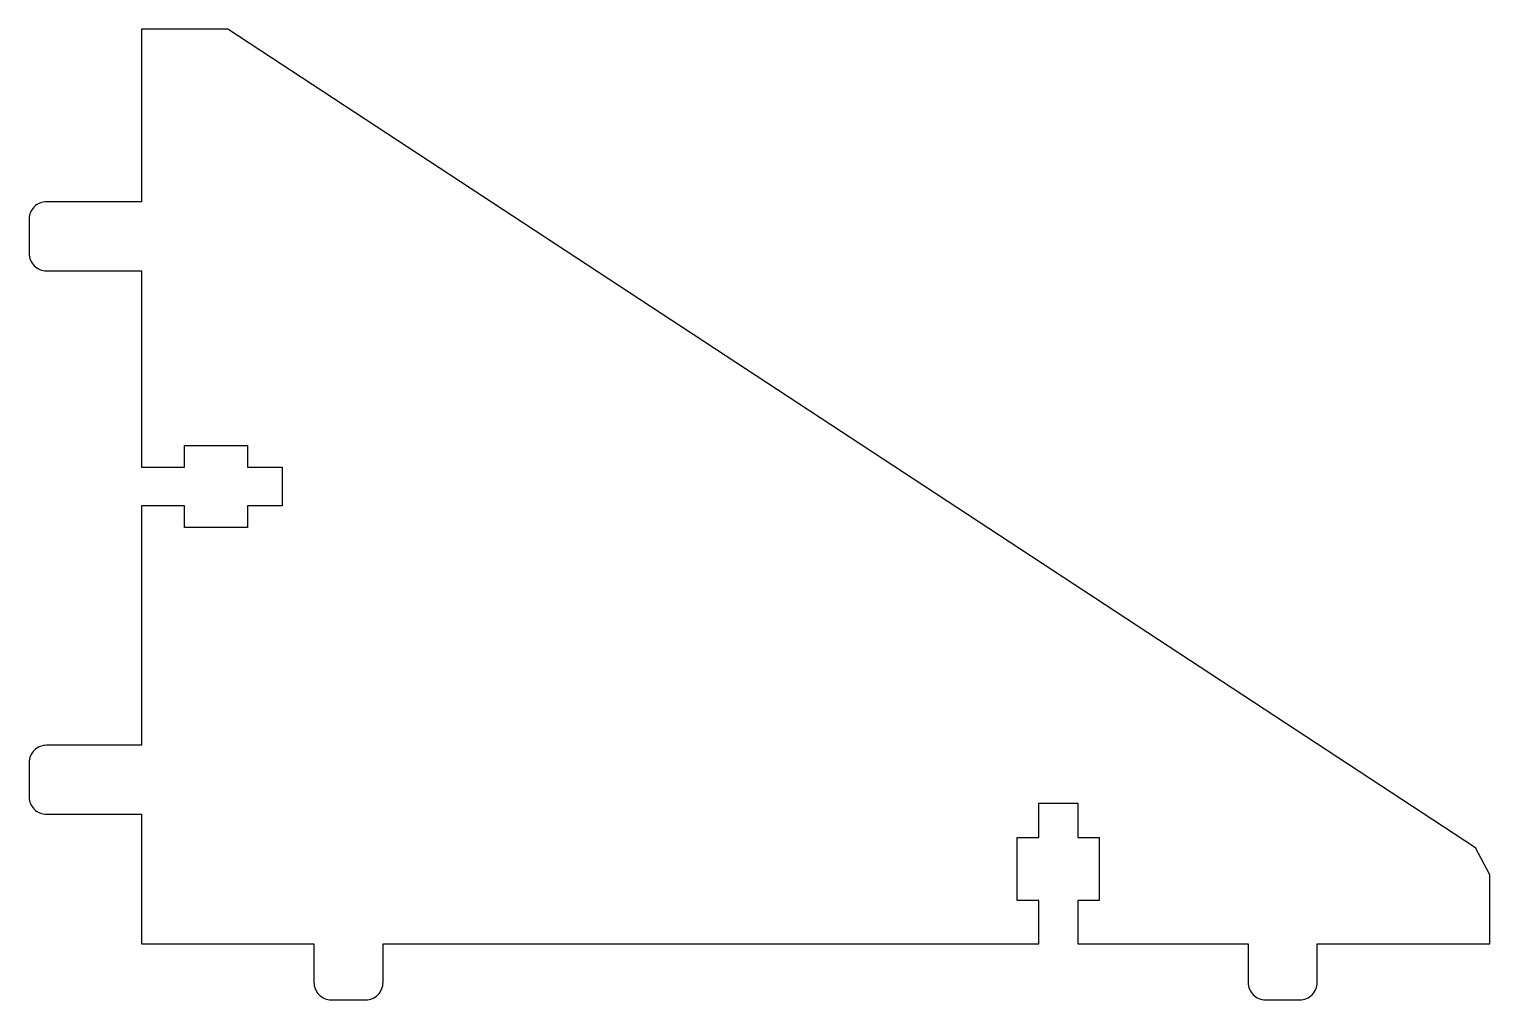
# Model space of a CAD drawing. Header units: millimetres. Extents: x -13 to 156, y -6 to 106.
import ezdxf

# ---------------------------------------------------------------- set-up
doc = ezdxf.new("R2010")
doc.units = ezdxf.units.MM

msp = doc.modelspace()

# ---------------------------------------------------------------- linework, layer by layer
msp.add_lwpolyline([(156.25, 8), (154.58, 11.1), (10, 106), (0, 106), (0, 86), (-11, 86, 0.414214), (-13, 84), (-13, 80, 0.414214), (-11, 78), (0, 78), (0, 55.25), (5, 55.25), (5, 57.75), (12.3, 57.75), (12.3, 55.25), (16.3, 55.25), (16.3, 50.75), (12.3, 50.75), (12.3, 48.25), (5, 48.25), (5, 50.75), (0, 50.75), (0, 23), (-11, 23, 0.414214), (-13, 21), (-13, 17, 0.414214), (-11, 15), (0, 15), (0, 0), (20, 0), (20, -4.5, 0.414214), (22, -6.5), (26, -6.5, 0.414214), (28, -4.5), (28, 0), (104, 0), (104, 5), (101.5, 5), (101.5, 12.3), (104, 12.3), (104, 16.3), (108.5, 16.3), (108.5, 12.3), (111, 12.3), (111, 5), (108.5, 5), (108.5, 0), (128.25, 0), (128.25, -4.5, 0.414214), (130.25, -6.5), (134.25, -6.5, 0.414214), (136.25, -4.5), (136.25, 0), (156.25, 0)], format="xyb", close=True)

doc.saveas('drawing.dxf')
